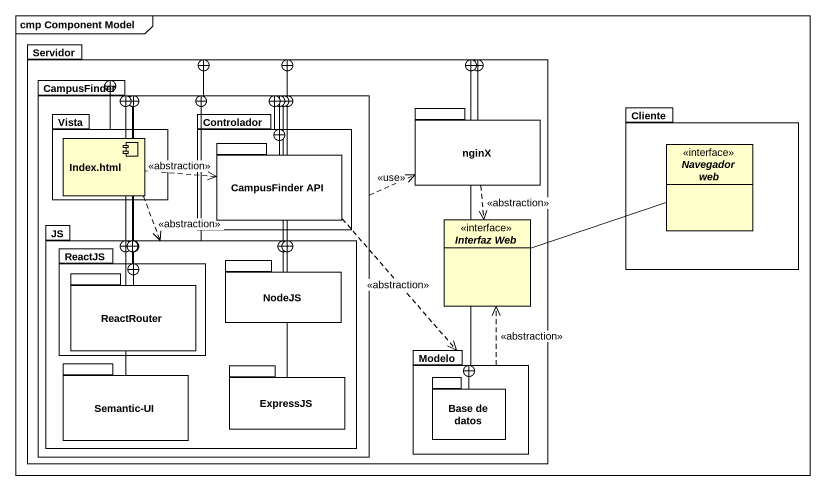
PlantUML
@startuml
mainframe cmp Component Model
allowmixing
hide circle
hide empty members
package Servidor {
  package CampusFinder {
    package Vista {
      component "Index.html" as Index_html
    }
    package Controlador {
      package "CampusFinder API" as CampusFinder_API {
      }
    }
    package JS {
      package ReactJS {
        package ReactRouter {
        }
      }
      package NodeJS {
      }
      package "Semantic-UI" as Semantic_UI {
      }
      package ExpressJS {
      }
    }
  }
  package nginX {
  }
  interface "Interfaz Web" as Interfaz_Web
  package Modelo {
    package "Base de datos" as Base_de_datos {
    }
  }
}
package Cliente {
  interface "Navegador web" as Navegador_web
}
CampusFinder -right-+ Servidor
CampusFinder .right.> nginX : <<use>>
Vista --+ CampusFinder
Controlador --+ CampusFinder
nginX -left-+ Servidor
nginX ..> Interfaz_Web : <<abstraction>>
Index_html .right.> CampusFinder_API : <<abstraction>>
Index_html ..> JS : <<abstraction>>
CampusFinder_API --+ CampusFinder
CampusFinder_API -up-+ Controlador
CampusFinder_API ..> Modelo : <<abstraction>>
Interfaz_Web -right- Navegador_web
JS -up-+ CampusFinder
ReactJS -right-+ CampusFinder
ReactJS -right-+ JS
NodeJS -left-+ CampusFinder
NodeJS -left-+ JS
ReactRouter -up-+ CampusFinder
ReactRouter -right-+ JS
ReactRouter -up-+ ReactJS
Modelo -up-+ Servidor
Modelo .up.> Interfaz_Web : <<abstraction>>
Semantic_UI -up-+ CampusFinder
Semantic_UI -up-+ JS
ExpressJS -up-+ Servidor
ExpressJS -up-+ CampusFinder
ExpressJS -up-+ JS
Base_de_datos -up-+ Modelo
@enduml
